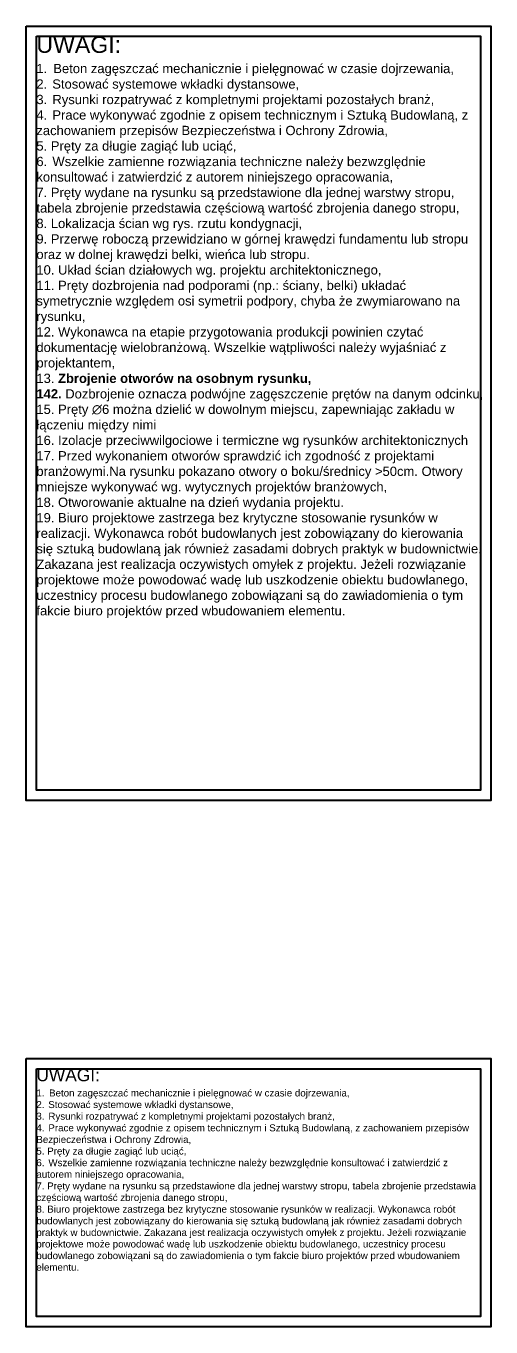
# Model space of a CAD drawing. Header units: millimetres. Extents: x -21220 to 1756793, y -806857 to 86733.
# Drawn here: x 238729.5 to 238819.5, y 79956.4 to 80208.4 of the extents above; entities that cross this region are included whole.
import ezdxf

# ---------------------------------------------------------------- set-up
doc = ezdxf.new("R2010")
doc.units = ezdxf.units.MM
doc.header["$LTSCALE"] = 10
doc.layers.add('G-Opisy', color=2, linetype='Continuous', lineweight=18)
doc.styles.add('Arial-GG', font='arial.ttf')

msp = doc.modelspace()

# ---------------------------------------------------------------- linework, layer by layer
at = {"ltscale": 0.8}
msp.add_line((238774.5, 79958.39), (238748.3, 79958.39), dxfattribs=at)
for points in [[(238729.5, 80208.39), (238819.5, 80208.39), (238819.5, 80058.39), (238729.5, 80058.39)], [(238731.5, 80206.39), (238817.5, 80206.39), (238817.5, 80060.39), (238731.5, 80060.39)], [(238729.5, 80008.39), (238819.5, 80008.39), (238819.5, 79956.39), (238729.5, 79956.39)], [(238731.5, 80006.39), (238817.5, 80006.39), (238817.5, 79958.39), (238731.5, 79958.39)]]:
    msp.add_lwpolyline(points, close=True, dxfattribs=at)

# ---------------------------------------------------------------- texts
at = {"layer": 'G-Opisy', "color": 2, "width": 86, "attachment_point": 1, "style": 'Arial-GG'}
for s, insert, char_height in [('{\\H0.80000x;UWAGI:}\\P{\\H0.45000x;1.}{\\H0.45000x;\\W1.68400x; }{\\H0.45000x;Beton zagęszczać mechanicznie i pielęgnować w czasie }{\\H0.45000x;dojrzewania,}\\P{\\H0.45000x;2.}{\\H0.45000x;\\W1.39800x; }{\\H0.45000x;Stosować systemowe wkładki dystansowe,}\\P{\\H0.45000x;3.}{\\H0.45000x;\\W1.44300x; }{\\H0.45000x;Rysunki rozpatrywać z kompletnymi projektami pozostałych branż,}\\P{\\H0.45000x;4.}{\\H0.45000x;\\W1.42800x; }{\\H0.45000x;Prace wykonywać zgodnie z opisem technicznym i Sztuką }{\\H0.45000x;Budowlaną, z zachowaniem przepisów Bezpieczeństwa i Ochrony }{\\H0.45000x;Zdrowia,}\\P{\\H0.45000x;5. Pręty za długie zagiąć lub uciąć,}\\P{\\H0.45000x;6.}{\\H0.45000x;\\W1.43800x; }{\\H0.45000x;Wszelkie zamienne rozwiązania techniczne należy bezwzględnie }{\\H0.45000x;konsultować i zatwierdzić z autorem niniejszego opracowania,}\\P{\\H0.45000x;7. Pręty wydane na rysunku są przedstawione dla jednej warstwy }{\\H0.45000x;stropu, tabela zbrojenie przedstawia częściową wartość zbrojenia }{\\H0.45000x;danego stropu,}\\P{\\H0.45000x;8. Lokalizacja ścian wg rys. rzutu kondygnacji,}\\P{\\H0.45000x;9. Przerwę roboczą przewidziano w górnej krawędzi fundamentu lub }{\\H0.45000x;stropu oraz w dolnej krawędzi belki, wieńca lub stropu.}\\P{\\H0.45000x;10. Układ ścian działowych wg. projektu architektonicznego,}\\P{\\H0.45000x;11. Pręty dozbrojenia nad podporami (np.: ściany, belki) układać }{\\H0.45000x;symetrycznie względem osi symetrii podpory, chyba że zwymiarowano }{\\H0.45000x;na rysunku,}\\P{\\H0.45000x;12. Wykonawca na etapie przygotowania produkcji powinien czytać }{\\H0.45000x;dokumentację wielobranżową. Wszelkie wątpliwości należy wyjaśniać }{\\H0.45000x;z projektantem,}\\P{\\H0.45000x;13. }{\\fArial|b1|i0|c238|p34;\\H0.45000x;Zbrojenie otworów na osobnym rysunku,}\\P{\\fArial|b1|i0|c238|p34;\\H0.45000x;142. }{\\fArial|b0|i0|c238|p34;\\H0.45000x;Dozbrojenie}{\\fArial|b1|i0|c238|p34;\\H0.45000x; }{\\fArial|b0|i0|c238|p34;\\H0.45000x;oznacza podwójne zagęszczenie prętów na danym }{\\fArial|b0|i0|c238|p34;\\H0.45000x;odcinku,}\\P{\\fArial|b0|i0|c238|p34;\\H0.45000x;15. Pręty}{\\fArial|b1|i0|c238|p34;\\H0.45000x; }{\\H0.45000x;∅}{\\fArial|b0|i0|c238|p34;\\H0.45000x;6 można dzielić w dowolnym miejscu, zapewniając zakładu }{\\fArial|b0|i0|c238|p34;\\H0.45000x;w łączeniu między nimi}\\P{\\fArial|b0|i0|c238|p34;\\H0.45000x;16. }{\\H0.45000x;Izolacje przeciwwilgociowe i termiczne wg rysunków }{\\H0.45000x;architektonicznych}\\P{\\H0.45000x;17. Przed wykonaniem otworów sprawdzić ich zgodność z projektami }{\\H0.45000x;branżowymi.Na rysunku pokazano otwory o boku/średnicy >50cm. }{\\H0.45000x;Otwory mniejsze wykonywać wg. wytycznych projektów branżowych,}\\P{\\H0.45000x;18. Otworowanie aktualne na dzień wydania projektu.}\\P{\\H0.45000x;19. Biuro projektowe zastrzega bez krytyczne stosowanie rysunków w }{\\H0.45000x;realizacji. Wykonawca robót budowlanych jest zobowiązany do }{\\H0.45000x;kierowania się sztuką budowlaną jak również zasadami dobrych }{\\H0.45000x;praktyk w budownictwie. Zakazana jest realizacja oczywistych omyłek }{\\H0.45000x;z projektu. Jeżeli rozwiązanie projektowe może powodować wadę lub }{\\H0.45000x;uszkodzenie obiektu budowlanego, uczestnicy procesu budowlanego }{\\H0.45000x;zobowiązani są do zawiadomienia o tym fakcie biuro projektów przed }{\\H0.45000x;wbudowaniem elementu.}', (238731.5, 80206.39), 4), ('{\\fArial|b0|i0|c0|p34;\\H0.8x;UWAGI:\\P\\H0.5625x;1.\\W1.684; \\W1;Beton zagęszczać mechanicznie i pielęgnować w czasie dojrzewania,\\P2.\\W1.398; \\W1;Stosować systemowe wkładki dystansowe,\\P3.\\W1.443; \\W1;Rysunki rozpatrywać z kompletnymi projektami pozostałych branż,\\P4.\\W1.428; \\W1;Prace wykonywać zgodnie z opisem technicznym i Sztuką Budowlaną, z zachowaniem przepisów Bezpieczeństwa i Ochrony Zdrowia,\\P5. Pręty za długie zagiąć lub uciąć,\\P6.\\W1.438; \\W1;Wszelkie zamienne rozwiązania techniczne należy bezwzględnie konsultować i zatwierdzić z autorem niniejszego opracowania,\\P7. \\C256;Pręty wydane na rysunku są przedstawione dla jednej warstwy stropu, tabela zbrojenie przedstawia częściową wartość zbrojenia danego stropu,\\P8. \\fArial|b0|i0|c0|p34;\\H1x;Biuro projektowe zastrzega bez krytyczne stosowanie rysunków w realizacji. Wykonawca robót budowlanych jest zobowiązany do kierowania się sztuką budowlaną jak również zasadami dobrych praktyk w budownictwie. Zakazana jest realizacja oczywistych omyłek z projektu. Jeżeli rozwiązanie projektowe może powodować wadę lub uszkodzenie obiektu budowlanego, uczestnicy procesu budowlanego zobowiązani są do zawiadomienia o tym fakcie biuro projektów przed wbudowaniem elementu.}', (238731.5, 80006.39), 3)]:
    msp.add_mtext(s, dxfattribs=dict(at, insert=insert, char_height=char_height))

doc.saveas('drawing.dxf')
